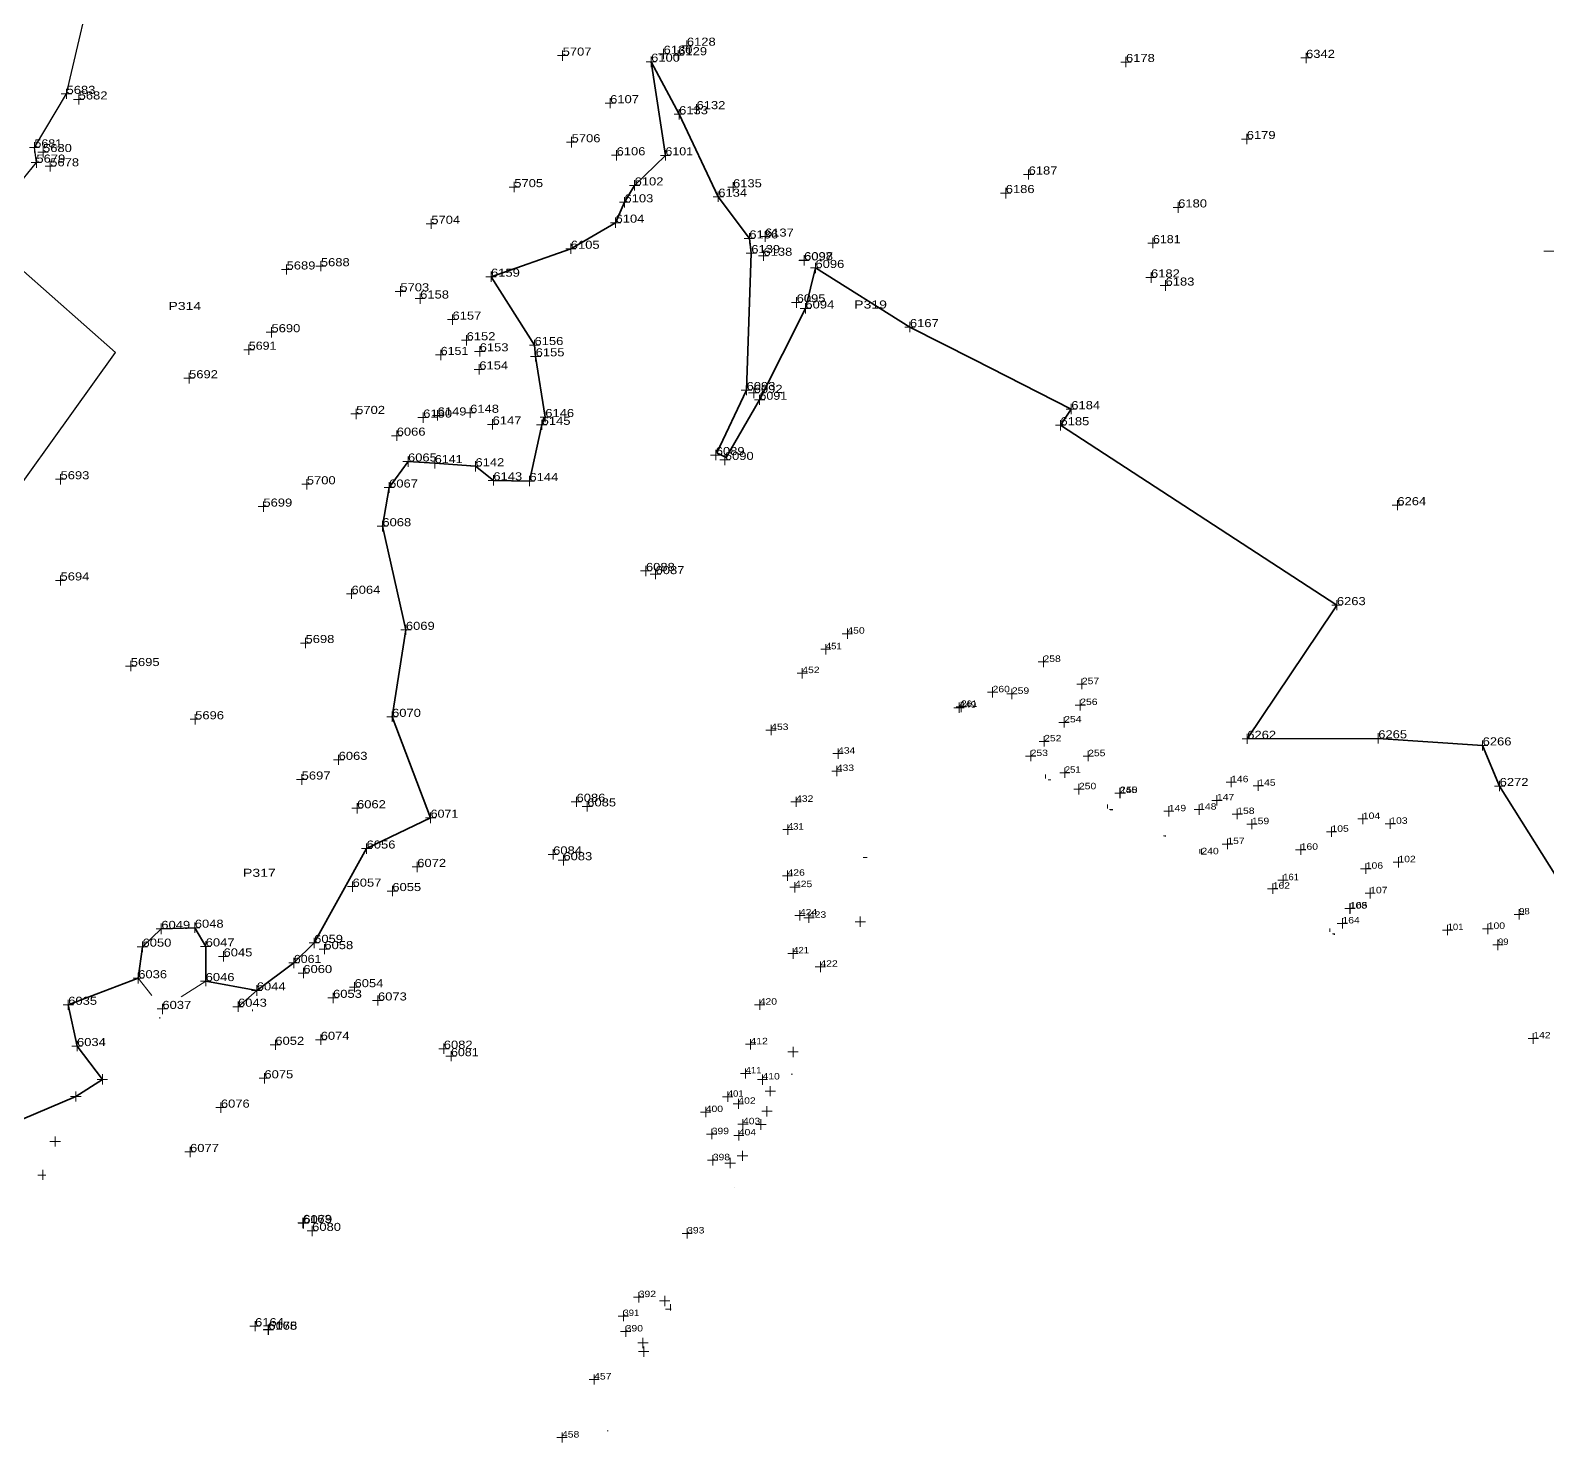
# Model space of a CAD drawing. Header units: metres. Extents: x 547847 to 551052, y 1837827 to 1840761.
# Drawn here: x 548393.2 to 548675.1, y 1838920.4 to 1839182.9 of the extents above; entities that cross this region are included whole.
import ezdxf

# ---------------------------------------------------------------- set-up
doc = ezdxf.new("R2010")
doc.units = ezdxf.units.M
doc.header["$LTSCALE"] = 0.6
for name, color, linetype, lineweight in [('4', 7, 'Continuous', 13), ('41', 7, 'Continuous', 13), ('52', 7, 'Continuous', 35)]:
    doc.layers.add(name, color=color, linetype=linetype, lineweight=lineweight)
doc.layers.add('5', color=7, linetype='Continuous')

msp = doc.modelspace()

# ---------------------------------------------------------------- linework, layer by layer
at = {"layer": '4'}
for p, q in [((548510.86, 1839177.54), (548510.86, 1839179.47)), ((548510.86, 1839177.54), (548510.86, 1839179.47)), ((548510.86, 1839177.54), (548510.86, 1839179.47)), ((548516.18, 1839180.02), (548514.24, 1839180.02)), ((548516.18, 1839180.02), (548514.24, 1839180.02)), ((548515.19, 1839179.07), (548515.19, 1839180.97)), ((548515.19, 1839179.07), (548515.19, 1839180.97)), ((548493.06, 1839178.18), (548491.16, 1839178.18)), ((548492.11, 1839177.23), (548492.11, 1839179.13)), ((548509.5, 1839177.05), (548507.6, 1839177.05)), ((548509.5, 1839177.05), (548507.6, 1839177.05)), ((548508.55, 1839176.06), (548508.55, 1839178)), ((548508.55, 1839176.06), (548508.55, 1839178)), ((548511.81, 1839178.52), (548509.91, 1839178.52)), ((548511.81, 1839178.52), (548509.91, 1839178.52)), ((548511.81, 1839178.52), (548510.01, 1839178.52)), ((548514.54, 1839178.25), (548512.64, 1839178.25)), ((548514.54, 1839178.25), (548512.64, 1839178.25)), ((548514.54, 1839178.25), (548512.64, 1839178.25)), ((548513.59, 1839177.3), (548513.59, 1839179.2)), ((548513.59, 1839177.3), (548513.59, 1839179.2)), ((548513.59, 1839177.3), (548513.59, 1839179.2)), ((548597.74, 1839176.99), (548595.84, 1839176.99)), ((548596.79, 1839176.04), (548596.79, 1839177.94)), ((548631.21, 1839177.76), (548629.31, 1839177.76)), ((548630.26, 1839176.78), (548630.26, 1839178.71)), ((548400.87, 1839171.07), (548398.94, 1839171.07)), ((548399.92, 1839170.12), (548399.92, 1839172.02)), ((548402.17, 1839169.08), (548402.17, 1839170.98)), ((548403.12, 1839170.03), (548401.18, 1839170.03)), ((548501.92, 1839169.34), (548499.98, 1839169.34)), ((548501.92, 1839169.34), (548499.98, 1839169.34)), ((548500.93, 1839168.39), (548500.93, 1839170.29)), ((548500.93, 1839168.39), (548500.93, 1839170.29)), ((548513.75, 1839166.33), (548513.75, 1839168.23)), ((548513.75, 1839166.33), (548513.75, 1839168.23)), ((548517.95, 1839168.23), (548516.04, 1839168.23)), ((548517.95, 1839168.23), (548516.04, 1839168.23)), ((548516.99, 1839167.28), (548516.99, 1839169.18)), ((548516.99, 1839167.28), (548516.99, 1839169.18)), ((548514.7, 1839167.28), (548512.8, 1839167.28)), ((548514.29, 1839167.28), (548512.8, 1839167.28)), ((548493.78, 1839161.13), (548493.78, 1839163.06)), ((548493.78, 1839161.13), (548493.78, 1839163.06)), ((548620.18, 1839162.68), (548618.24, 1839162.68)), ((548619.23, 1839161.73), (548619.23, 1839163.66)), ((548394.91, 1839161.13), (548393.01, 1839161.13)), ((548393.96, 1839160.18), (548393.96, 1839162.08)), ((548396.5, 1839160.26), (548394.6, 1839160.26)), ((548395.55, 1839159.28), (548395.55, 1839161.21)), ((548494.73, 1839162.08), (548492.83, 1839162.08)), ((548494.73, 1839162.08), (548492.83, 1839162.08)), ((548503.08, 1839159.66), (548501.18, 1839159.66)), ((548503.08, 1839159.66), (548501.18, 1839159.66)), ((548502.13, 1839158.71), (548502.13, 1839160.61)), ((548502.13, 1839158.71), (548502.13, 1839160.61)), ((548512.16, 1839159.65), (548510.26, 1839159.65)), ((548512.16, 1839159.65), (548510.26, 1839159.65)), ((548511.21, 1839158.7), (548511.21, 1839160.64)), ((548511.21, 1839158.7), (548511.21, 1839160.64)), ((548395.27, 1839158.3), (548393.37, 1839158.3)), ((548394.32, 1839157.35), (548394.32, 1839159.25)), ((548397.84, 1839157.61), (548395.94, 1839157.61)), ((548396.89, 1839156.62), (548396.89, 1839158.56)), ((548578.7, 1839155.14), (548578.7, 1839157.04)), ((548483.12, 1839152.79), (548483.12, 1839154.72)), ((548506.43, 1839154.06), (548504.53, 1839154.06)), ((548506.43, 1839154.06), (548504.53, 1839154.06)), ((548505.48, 1839153.11), (548505.48, 1839155.04)), ((548505.48, 1839153.11), (548505.48, 1839155.04)), ((548523.77, 1839152.9), (548523.77, 1839154.67)), ((548523.77, 1839152.76), (548523.77, 1839154.67)), ((548579.65, 1839156.09), (548577.75, 1839156.09)), ((548484.07, 1839153.74), (548482.17, 1839153.74)), ((548503.6, 1839149.97), (548503.6, 1839151.87)), ((548503.6, 1839149.97), (548503.6, 1839151.87)), ((548521.99, 1839151.96), (548520.08, 1839151.96)), ((548521.03, 1839151.01), (548521.03, 1839152.91)), ((548524.72, 1839153.71), (548522.82, 1839153.71)), ((548524.72, 1839153.71), (548523.34, 1839153.71)), ((548575.4, 1839152.64), (548573.5, 1839152.64)), ((548574.45, 1839151.66), (548574.45, 1839153.59)), ((548504.58, 1839150.92), (548502.65, 1839150.92)), ((548504.58, 1839150.92), (548502.65, 1839150.92)), ((548607.44, 1839149.97), (548605.54, 1839149.97)), ((548606.49, 1839148.98), (548606.49, 1839150.92)), ((548468.68, 1839146.93), (548466.75, 1839146.93)), ((548467.7, 1839145.98), (548467.7, 1839147.88)), ((548502.89, 1839147.14), (548500.99, 1839147.14)), ((548502.89, 1839147.14), (548500.99, 1839147.14)), ((548501.94, 1839146.19), (548501.94, 1839148.09)), ((548501.94, 1839146.19), (548501.94, 1839148.09)), ((548529.71, 1839143.69), (548529.71, 1839145.5)), ((548529.71, 1839143.56), (548529.71, 1839145.5)), ((548493.62, 1839141.34), (548493.62, 1839143.24)), ((548493.62, 1839141.34), (548493.62, 1839143.24)), ((548527.75, 1839144.21), (548525.85, 1839144.21)), ((548526.8, 1839143.26), (548526.8, 1839145.16)), ((548530.66, 1839144.55), (548528.72, 1839144.55)), ((548530.66, 1839144.55), (548528.72, 1839144.55)), ((548602.76, 1839143.33), (548600.86, 1839143.33)), ((548601.81, 1839142.38), (548601.81, 1839144.32)), ((548447.18, 1839138.1), (548447.18, 1839140)), ((548494.57, 1839142.29), (548492.67, 1839142.29)), ((548494.57, 1839142.29), (548492.67, 1839142.29)), ((548528.11, 1839141.48), (548526.18, 1839141.48)), ((548527.16, 1839140.53), (548527.16, 1839142.43)), ((548530.38, 1839140.99), (548528.48, 1839140.99)), ((548529.43, 1839140.04), (548529.43, 1839141.94)), ((548537.92, 1839140.13), (548536.02, 1839140.13)), ((548537.92, 1839140.13), (548536.02, 1839140.13)), ((548537.94, 1839140.17), (548536.04, 1839140.17)), ((548537.94, 1839140.17), (548536.04, 1839140.17)), ((548536.97, 1839139.43), (548536.97, 1839141.08)), ((548536.97, 1839139.18), (548536.97, 1839141.08)), ((548536.99, 1839139.41), (548536.99, 1839141.12)), ((548536.99, 1839139.22), (548536.99, 1839141.12)), ((548676.32, 1839141.83), (548674.42, 1839141.83)), ((548441.76, 1839138.44), (548439.86, 1839138.44)), ((548440.81, 1839137.49), (548440.81, 1839139.39)), ((548448.13, 1839139.05), (548446.23, 1839139.05)), ((548479.75, 1839137.1), (548477.85, 1839137.1)), ((548479.75, 1839137.1), (548477.85, 1839137.1)), ((548478.8, 1839136.15), (548478.8, 1839138.05)), ((548478.8, 1839136.15), (548478.8, 1839138.05)), ((548540.04, 1839138.72), (548538.14, 1839138.72)), ((548540.04, 1839138.72), (548538.15, 1839138.72)), ((548539.09, 1839138.11), (548539.09, 1839139.67)), ((548539.09, 1839137.77), (548539.09, 1839139.67)), ((548601.44, 1839135.97), (548601.44, 1839137.91)), ((548462.94, 1839134.38), (548461, 1839134.38)), ((548461.95, 1839133.43), (548461.95, 1839135.36)), ((548602.39, 1839136.96), (548600.49, 1839136.96)), ((548605.1, 1839135.45), (548603.16, 1839135.45)), ((548604.15, 1839134.5), (548604.15, 1839136.44)), ((548466.58, 1839133.04), (548464.68, 1839133.04)), ((548465.63, 1839132.08), (548465.63, 1839133.99)), ((548536.58, 1839132.33), (548534.64, 1839132.33)), ((548535.59, 1839131.34), (548535.59, 1839133.28)), ((548537.22, 1839130.24), (548537.22, 1839132.18)), ((548472.59, 1839129.12), (548470.69, 1839129.12)), ((548472.59, 1839129.12), (548470.69, 1839129.12)), ((548471.64, 1839128.17), (548471.64, 1839130.08)), ((548471.64, 1839128.17), (548471.64, 1839130.08)), ((548538.21, 1839131.19), (548536.27, 1839131.19)), ((548556.64, 1839126.78), (548556.64, 1839128.72)), ((548556.64, 1839126.78), (548556.64, 1839128.72)), ((548438.95, 1839126.78), (548437.02, 1839126.78)), ((548438, 1839125.83), (548438, 1839127.73)), ((548474.26, 1839124.34), (548474.26, 1839126.24)), ((548474.26, 1839124.34), (548474.26, 1839126.24)), ((548557.59, 1839127.73), (548555.69, 1839127.73)), ((548557.59, 1839127.73), (548555.69, 1839127.73)), ((548434.78, 1839123.53), (548432.84, 1839123.53)), ((548433.79, 1839122.58), (548433.79, 1839124.48)), ((548469.45, 1839121.61), (548469.45, 1839123.51)), ((548469.45, 1839121.61), (548469.45, 1839123.51)), ((548475.21, 1839125.29), (548473.31, 1839125.29)), ((548475.21, 1839125.29), (548473.31, 1839125.29)), ((548477.68, 1839123.23), (548475.74, 1839123.23)), ((548477.68, 1839123.23), (548475.74, 1839123.23)), ((548476.69, 1839122.28), (548476.69, 1839124.18)), ((548476.69, 1839122.28), (548476.69, 1839124.18)), ((548487.83, 1839124.4), (548485.93, 1839124.4)), ((548486.88, 1839123.45), (548486.88, 1839125.38)), ((548487.09, 1839121.35), (548487.09, 1839123.25)), ((548470.4, 1839122.56), (548468.5, 1839122.56)), ((548470.4, 1839122.56), (548468.5, 1839122.56)), ((548476.62, 1839118.92), (548476.62, 1839120.82)), ((548476.62, 1839118.92), (548476.62, 1839120.82)), ((548488.04, 1839122.3), (548486.14, 1839122.3)), ((548423.64, 1839118.23), (548421.7, 1839118.23)), ((548422.69, 1839117.28), (548422.69, 1839119.22)), ((548477.57, 1839119.87), (548475.67, 1839119.87)), ((548477.57, 1839119.87), (548475.67, 1839119.87)), ((548527.24, 1839116.03), (548525.3, 1839116.03)), ((548526.29, 1839115.08), (548526.29, 1839116.98)), ((548528.57, 1839115.51), (548526.64, 1839115.51)), ((548527.62, 1839114.56), (548527.62, 1839116.46)), ((548528.69, 1839113.28), (548528.69, 1839115.18)), ((548453.74, 1839110.65), (548453.74, 1839112.55)), ((548453.74, 1839110.65), (548453.74, 1839112.55)), ((548466.2, 1839109.94), (548466.2, 1839111.87)), ((548466.2, 1839109.94), (548466.2, 1839111.87)), ((548468.87, 1839110.37), (548468.87, 1839112.27)), ((548468.87, 1839110.37), (548468.87, 1839112.27)), ((548475.87, 1839111.81), (548473.97, 1839111.81)), ((548475.51, 1839111.81), (548473.97, 1839111.81)), ((548474.92, 1839110.86), (548474.92, 1839112.76)), ((548474.92, 1839110.91), (548474.92, 1839112.76)), ((548488.88, 1839110.07), (548488.88, 1839111.97)), ((548529.68, 1839114.23), (548527.74, 1839114.23)), ((548587.58, 1839112.48), (548585.68, 1839112.48)), ((548587.58, 1839112.48), (548585.68, 1839112.48)), ((548586.63, 1839111.53), (548586.63, 1839113.46)), ((548586.63, 1839111.53), (548586.63, 1839113.46)), ((548454.69, 1839111.6), (548452.75, 1839111.6)), ((548454.69, 1839111.6), (548452.75, 1839111.6)), ((548467.15, 1839110.92), (548465.22, 1839110.92)), ((548467.15, 1839110.92), (548465.22, 1839110.92)), ((548469.82, 1839111.32), (548467.92, 1839111.32)), ((548469.82, 1839111.32), (548467.92, 1839111.32)), ((548480.04, 1839109.64), (548478.14, 1839109.64)), ((548479.09, 1839108.69), (548479.09, 1839110.62)), ((548489.16, 1839109.57), (548487.26, 1839109.57)), ((548489.83, 1839111.02), (548487.9, 1839111.02)), ((548488.21, 1839108.62), (548488.21, 1839110.52)), ((548585.57, 1839109.5), (548583.67, 1839109.5)), ((548585.57, 1839109.5), (548583.67, 1839109.5)), ((548584.62, 1839108.55), (548584.62, 1839110.45)), ((548584.62, 1839108.55), (548584.62, 1839110.45)), ((548462.22, 1839107.56), (548460.28, 1839107.56)), ((548462.22, 1839107.56), (548460.28, 1839107.56)), ((548461.27, 1839106.61), (548461.27, 1839108.51)), ((548461.27, 1839106.61), (548461.27, 1839108.51)), ((548463.37, 1839101.78), (548463.37, 1839103.71)), ((548463.37, 1839101.78), (548463.37, 1839103.71)), ((548468.37, 1839101.47), (548468.37, 1839103.41)), ((548468.37, 1839101.47), (548468.37, 1839103.41)), ((548521.54, 1839103.95), (548519.61, 1839103.95)), ((548520.56, 1839103), (548520.56, 1839104.9)), ((548522.25, 1839102.1), (548522.25, 1839104.04)), ((548398.8, 1839098.51), (548398.8, 1839100.41)), ((548464.36, 1839102.76), (548462.42, 1839102.76)), ((548464.36, 1839102.76), (548462.42, 1839102.76)), ((548469.32, 1839102.46), (548467.42, 1839102.46)), ((548469.32, 1839102.46), (548467.42, 1839102.46)), ((548476.86, 1839101.87), (548474.96, 1839101.87)), ((548475.91, 1839100.92), (548475.91, 1839102.83)), ((548523.24, 1839103.05), (548521.3, 1839103.05)), ((548399.75, 1839099.46), (548397.85, 1839099.46)), ((548445.52, 1839098.53), (548443.62, 1839098.53)), ((548444.57, 1839097.58), (548444.57, 1839099.48)), ((548460.81, 1839097.92), (548458.91, 1839097.92)), ((548460.81, 1839097.92), (548458.91, 1839097.92)), ((548459.86, 1839096.97), (548459.86, 1839098.9)), ((548459.86, 1839096.97), (548459.86, 1839098.9)), ((548480.18, 1839099.26), (548478.28, 1839099.26)), ((548479.23, 1839098.31), (548479.23, 1839100.21)), ((548486.89, 1839099.13), (548484.99, 1839099.13)), ((548485.94, 1839098.18), (548485.94, 1839100.08)), ((548436.5, 1839093.43), (548436.5, 1839095.33)), ((548647.22, 1839093.69), (548647.22, 1839095.59)), ((548437.45, 1839094.38), (548435.55, 1839094.38)), ((548648.17, 1839094.64), (548646.27, 1839094.64)), ((548459.56, 1839090.73), (548457.66, 1839090.73)), ((548459.56, 1839090.73), (548457.66, 1839090.73)), ((548458.61, 1839089.78), (548458.61, 1839091.72)), ((548458.61, 1839089.78), (548458.61, 1839091.72)), ((548399.75, 1839080.66), (548397.85, 1839080.66)), ((548398.8, 1839079.71), (548398.8, 1839081.61)), ((548508.54, 1839082.42), (548506.6, 1839082.42)), ((548507.59, 1839081.44), (548507.59, 1839083.37)), ((548510.33, 1839081.83), (548508.4, 1839081.83)), ((548509.38, 1839080.88), (548509.38, 1839082.82)), ((548453.82, 1839078.18), (548451.92, 1839078.18)), ((548453.82, 1839078.18), (548451.92, 1839078.18)), ((548452.87, 1839077.23), (548452.87, 1839079.13)), ((548452.87, 1839077.23), (548452.87, 1839079.13)), ((548636.93, 1839076.07), (548635.03, 1839076.07)), ((548636.93, 1839076.07), (548635.03, 1839076.07)), ((548635.98, 1839075.12), (548635.98, 1839077.02)), ((548635.98, 1839075.12), (548635.98, 1839077.02)), ((548462.98, 1839070.53), (548462.98, 1839072.43)), ((548462.98, 1839070.53), (548462.98, 1839072.43)), ((548444.33, 1839068.08), (548444.33, 1839069.98)), ((548463.96, 1839071.48), (548462.03, 1839071.48)), ((548463.96, 1839071.48), (548462.03, 1839071.48)), ((548546, 1839070.77), (548544.07, 1839070.77)), ((548545.02, 1839069.82), (548545.02, 1839071.72)), ((548445.28, 1839069.03), (548443.38, 1839069.03)), ((548541.97, 1839067.87), (548540.07, 1839067.87)), ((548541.02, 1839066.92), (548541.02, 1839068.82)), ((548412.84, 1839064.75), (548410.9, 1839064.75)), ((548411.85, 1839063.8), (548411.85, 1839065.74)), ((548536.64, 1839062.46), (548536.64, 1839064.39)), ((548582.41, 1839065.52), (548580.48, 1839065.52)), ((548581.46, 1839064.57), (548581.46, 1839066.47)), ((548537.59, 1839063.44), (548535.69, 1839063.44)), ((548589.54, 1839061.38), (548587.64, 1839061.38)), ((548588.59, 1839060.43), (548588.59, 1839062.36)), ((548566.19, 1839056.18), (548566.19, 1839058.12)), ((548572.98, 1839059.88), (548571.05, 1839059.88)), ((548572, 1839058.9), (548572, 1839060.83)), ((548576.54, 1839059.58), (548574.64, 1839059.58)), ((548575.59, 1839058.63), (548575.59, 1839060.53)), ((548588.29, 1839056.52), (548588.29, 1839058.46)), ((548423.82, 1839053.91), (548423.82, 1839055.81)), ((548461.36, 1839055.31), (548459.46, 1839055.31)), ((548461.36, 1839055.31), (548459.46, 1839055.31)), ((548460.41, 1839054.36), (548460.41, 1839056.3)), ((548460.41, 1839054.36), (548460.41, 1839056.3)), ((548566.72, 1839057), (548564.82, 1839057)), ((548567.14, 1839057.17), (548565.24, 1839057.17)), ((548565.77, 1839056.05), (548565.77, 1839057.95)), ((548589.28, 1839057.51), (548587.34, 1839057.51)), ((548424.77, 1839054.86), (548422.87, 1839054.86)), ((548531.81, 1839052.87), (548529.88, 1839052.87)), ((548530.86, 1839051.92), (548530.86, 1839053.82)), ((548586.26, 1839054.28), (548584.32, 1839054.28)), ((548585.31, 1839053.33), (548585.31, 1839055.23)), ((548582.53, 1839050.76), (548580.63, 1839050.76)), ((548581.58, 1839049.81), (548581.58, 1839051.71)), ((548620.28, 1839051.23), (548618.38, 1839051.23)), ((548620.28, 1839051.23), (548618.38, 1839051.23)), ((548619.33, 1839050.28), (548619.33, 1839052.18)), ((548619.33, 1839050.28), (548619.33, 1839052.18)), ((548644.62, 1839051.32), (548642.72, 1839051.32)), ((548644.62, 1839051.32), (548642.72, 1839051.32)), ((548643.67, 1839050.34), (548643.67, 1839052.27)), ((548643.67, 1839050.34), (548643.67, 1839052.27)), ((548664.02, 1839050), (548662.12, 1839050)), ((548664.02, 1839050), (548662.12, 1839050)), ((548663.07, 1839049.05), (548663.07, 1839050.95)), ((548663.07, 1839049.05), (548663.07, 1839050.95)), ((548451.46, 1839047.32), (548449.53, 1839047.32)), ((548450.48, 1839046.37), (548450.48, 1839048.27)), ((548544.24, 1839048.48), (548542.33, 1839048.48)), ((548543.28, 1839047.53), (548543.28, 1839049.43)), ((548580.03, 1839048.03), (548578.13, 1839048.03)), ((548579.08, 1839047.08), (548579.08, 1839049.02)), ((548590.75, 1839048), (548588.81, 1839048)), ((548589.76, 1839047.05), (548589.76, 1839048.98)), ((548443.61, 1839042.71), (548443.61, 1839044.64)), ((548544, 1839045.25), (548542.1, 1839045.25)), ((548543.05, 1839044.3), (548543.05, 1839046.2)), ((548581.85, 1839043.88), (548581.85, 1839044.62)), ((548586.37, 1839044.92), (548584.47, 1839044.92)), ((548585.42, 1839043.97), (548585.42, 1839045.87)), ((548616.33, 1839042.22), (548616.33, 1839044.12)), ((548444.56, 1839043.66), (548442.62, 1839043.66)), ((548582.8, 1839043.63), (548582.36, 1839043.63)), ((548589, 1839041.86), (548587.1, 1839041.86)), ((548588.05, 1839040.91), (548588.05, 1839042.84)), ((548596.61, 1839041.16), (548594.71, 1839041.16)), ((548596.68, 1839041.16), (548594.78, 1839041.16)), ((548595.66, 1839040.21), (548595.66, 1839042.14)), ((548595.73, 1839040.21), (548595.73, 1839042.14)), ((548617.32, 1839043.17), (548615.38, 1839043.17)), ((548622.33, 1839042.5), (548620.4, 1839042.5)), ((548621.38, 1839041.55), (548621.38, 1839043.48)), ((548667.18, 1839042.46), (548665.28, 1839042.46)), ((548667.18, 1839042.46), (548665.28, 1839042.46)), ((548666.23, 1839041.51), (548666.23, 1839043.41)), ((548666.23, 1839041.51), (548666.23, 1839043.41)), ((548454.85, 1839038.33), (548452.92, 1839038.33)), ((548453.9, 1839037.34), (548453.9, 1839039.28)), ((548495.64, 1839039.53), (548493.7, 1839039.53)), ((548494.69, 1839038.58), (548494.69, 1839040.48)), ((548497.63, 1839038.67), (548495.73, 1839038.67)), ((548496.68, 1839037.72), (548496.68, 1839039.62)), ((548536.46, 1839039.52), (548534.53, 1839039.52)), ((548535.48, 1839038.57), (548535.48, 1839040.47)), ((548593.37, 1839038.26), (548593.37, 1839039.05)), ((548593.37, 1839038.26), (548593.37, 1839038.97)), ((548604.75, 1839036.81), (548604.75, 1839038.74)), ((548610.39, 1839037.12), (548610.39, 1839039.02)), ((548614.65, 1839039.8), (548612.75, 1839039.8)), ((548613.7, 1839038.85), (548613.7, 1839040.78)), ((548468.53, 1839036.57), (548466.63, 1839036.57)), ((548468.53, 1839036.57), (548466.63, 1839036.57)), ((548467.58, 1839035.58), (548467.58, 1839037.52)), ((548467.58, 1839035.58), (548467.58, 1839037.52)), ((548594.32, 1839038.1), (548593.7, 1839038.1)), ((548594.32, 1839038.02), (548593.86, 1839038.02)), ((548605.7, 1839037.76), (548603.8, 1839037.76)), ((548611.34, 1839038.07), (548609.44, 1839038.07)), ((548618.42, 1839037.26), (548616.52, 1839037.26)), ((548617.47, 1839036.31), (548617.47, 1839038.21)), ((548620.19, 1839034.42), (548620.19, 1839036.32)), ((548641.76, 1839036.34), (548639.86, 1839036.34)), ((548640.81, 1839035.35), (548640.81, 1839037.29)), ((548645.91, 1839034.49), (548645.91, 1839036.39)), ((548534.94, 1839034.36), (548533.01, 1839034.36)), ((548533.96, 1839033.41), (548533.96, 1839035.31)), ((548603.85, 1839033.15), (548603.85, 1839033.25)), ((548604.1, 1839033.03), (548604.1, 1839033.3)), ((548621.14, 1839035.37), (548619.24, 1839035.37)), ((548635.93, 1839033.95), (548634.03, 1839033.95)), ((548634.98, 1839033), (548634.98, 1839034.9)), ((548646.86, 1839035.44), (548644.96, 1839035.44)), ((548456.63, 1839030.84), (548454.73, 1839030.84)), ((548455.68, 1839029.89), (548455.68, 1839031.79)), ((548490.34, 1839028.8), (548490.34, 1839030.7)), ((548610.52, 1839029.9), (548610.52, 1839030.74)), ((548610.81, 1839029.76), (548610.81, 1839030.76)), ((548616.62, 1839031.68), (548614.68, 1839031.68)), ((548615.63, 1839030.7), (548615.63, 1839032.63)), ((548630.21, 1839030.61), (548628.31, 1839030.61)), ((548629.26, 1839029.66), (548629.26, 1839031.6)), ((548466.08, 1839027.42), (548464.14, 1839027.42)), ((548466.08, 1839027.42), (548464.14, 1839027.42)), ((548465.09, 1839026.47), (548465.09, 1839028.4)), ((548465.09, 1839026.47), (548465.09, 1839028.4)), ((548491.29, 1839029.75), (548489.39, 1839029.75)), ((548493.2, 1839028.67), (548491.3, 1839028.67)), ((548492.25, 1839027.68), (548492.25, 1839029.62)), ((548548.7, 1839029.16), (548547.94, 1839029.16)), ((548611.47, 1839029.79), (548610.74, 1839029.79)), ((548611.76, 1839029.78), (548610.76, 1839029.78)), ((548642.34, 1839027.09), (548640.4, 1839027.09)), ((548641.35, 1839026.14), (548641.35, 1839028.05)), ((548648.37, 1839028.3), (548646.44, 1839028.3)), ((548647.42, 1839027.35), (548647.42, 1839029.25)), ((548453.07, 1839022.81), (548453.07, 1839024.74)), ((548534.85, 1839025.8), (548532.95, 1839025.8)), ((548533.9, 1839024.85), (548533.9, 1839026.78)), ((548535.28, 1839022.68), (548535.28, 1839024.62)), ((548624.06, 1839022.42), (548624.06, 1839024.32)), ((548626.94, 1839024.96), (548625.04, 1839024.96)), ((548625.99, 1839024.01), (548625.99, 1839025.92)), ((548454.02, 1839023.76), (548452.12, 1839023.76)), ((548461.41, 1839022.94), (548459.51, 1839022.94)), ((548461.41, 1839022.94), (548459.51, 1839022.94)), ((548460.46, 1839021.99), (548460.46, 1839023.89)), ((548460.46, 1839021.99), (548460.46, 1839023.89)), ((548536.23, 1839023.67), (548534.33, 1839023.67)), ((548625.01, 1839023.37), (548623.11, 1839023.37)), ((548643.12, 1839022.53), (548641.22, 1839022.53)), ((548642.17, 1839021.58), (548642.17, 1839023.52)), ((548536.2, 1839017.47), (548536.2, 1839019.37)), ((548537.87, 1839017.03), (548537.87, 1839018.93)), ((548639.34, 1839019.68), (548637.44, 1839019.68)), ((548639.41, 1839019.71), (548637.51, 1839019.71)), ((548638.39, 1839018.73), (548638.39, 1839020.63)), ((548638.46, 1839018.76), (548638.46, 1839020.67)), ((548670.8, 1839018.61), (548668.9, 1839018.61)), ((548669.85, 1839017.66), (548669.85, 1839019.6)), ((548418.48, 1839015.91), (548416.58, 1839015.91)), ((548417.53, 1839014.96), (548417.53, 1839016.9)), ((548424.7, 1839016.13), (548422.8, 1839016.13)), ((548423.75, 1839015.18), (548423.75, 1839017.08)), ((548537.15, 1839018.42), (548535.25, 1839018.42)), ((548538.82, 1839017.98), (548536.92, 1839017.98)), ((548548.36, 1839017.25), (548546.46, 1839017.25)), ((548547.41, 1839016.3), (548547.41, 1839018.2)), ((548634.65, 1839015.35), (548634.65, 1839015.8)), ((548634.67, 1839015.34), (548634.67, 1839015.97)), ((548637.97, 1839016.93), (548636.04, 1839016.93)), ((548637.02, 1839015.98), (548637.02, 1839017.88)), ((548656.56, 1839014.74), (548656.56, 1839016.64)), ((548665, 1839015.91), (548663.07, 1839015.91)), ((548664.02, 1839014.92), (548664.02, 1839016.86)), ((548414.04, 1839011.66), (548414.04, 1839013.56)), ((548425.78, 1839011.71), (548425.78, 1839013.61)), ((548446.88, 1839013.31), (548444.98, 1839013.31)), ((548445.93, 1839012.36), (548445.93, 1839014.26)), ((548447.83, 1839011.2), (548447.83, 1839013.1)), ((548635.62, 1839015.02), (548635.16, 1839015.02)), ((548635.6, 1839014.85), (548635.42, 1839014.85)), ((548657.51, 1839015.69), (548655.61, 1839015.69)), ((548665.92, 1839011.98), (548665.92, 1839013.92)), ((548414.99, 1839012.61), (548413.06, 1839012.61)), ((548426.74, 1839012.66), (548424.83, 1839012.66)), ((548430.04, 1839010.8), (548428.14, 1839010.8)), ((548429.09, 1839009.85), (548429.09, 1839011.78)), ((548442.15, 1839008.63), (548442.15, 1839010.53)), ((548448.78, 1839012.15), (548446.88, 1839012.15)), ((548535.9, 1839011.37), (548533.96, 1839011.37)), ((548534.95, 1839010.38), (548534.95, 1839012.32)), ((548666.87, 1839012.93), (548664.97, 1839012.93)), ((548413.24, 1839005.79), (548413.24, 1839007.72)), ((548443.14, 1839009.58), (548441.2, 1839009.58)), ((548444.87, 1839007.7), (548442.97, 1839007.7)), ((548443.92, 1839006.75), (548443.92, 1839008.68)), ((548540.96, 1839008.88), (548539.06, 1839008.88)), ((548540.01, 1839007.9), (548540.01, 1839009.83)), ((548414.19, 1839006.74), (548412.29, 1839006.74)), ((548426.72, 1839006.21), (548424.82, 1839006.21)), ((548425.77, 1839005.26), (548425.77, 1839007.16)), ((548436.22, 1839004.49), (548434.28, 1839004.49)), ((548435.27, 1839003.5), (548435.27, 1839005.44)), ((548454.39, 1839005.08), (548452.49, 1839005.08)), ((548454.39, 1839005.08), (548452.49, 1839005.08)), ((548453.44, 1839004.13), (548453.44, 1839006.03)), ((548453.44, 1839004.13), (548453.44, 1839006.03)), ((548401.22, 1839001.81), (548399.28, 1839001.81)), ((548400.23, 1839000.86), (548400.23, 1839002.76)), ((548417.73, 1839000.09), (548417.73, 1839001.99)), ((548431.78, 1839000.5), (548431.78, 1839002.4)), ((548450.42, 1839003.1), (548448.49, 1839003.1)), ((548450.42, 1839003.1), (548448.49, 1839003.1)), ((548449.44, 1839002.12), (548449.44, 1839004.05)), ((548449.44, 1839002.12), (548449.44, 1839004.05)), ((548458.74, 1839002.61), (548456.8, 1839002.61)), ((548458.74, 1839002.61), (548456.8, 1839002.61)), ((548457.79, 1839001.66), (548457.79, 1839003.56)), ((548457.79, 1839001.66), (548457.79, 1839003.56)), ((548529.68, 1839001.83), (548527.78, 1839001.83)), ((548528.73, 1839000.88), (548528.73, 1839002.82)), ((548418.68, 1839001.04), (548416.78, 1839001.04)), ((548417.25, 1838999.26), (548417.25, 1838999.5)), ((548432.73, 1839001.45), (548430.83, 1839001.45)), ((548434.49, 1839000.6), (548434.49, 1839000.96)), ((548447.15, 1838994.35), (548447.15, 1838996.28)), ((548447.15, 1838994.35), (548447.15, 1838996.28)), ((548672.48, 1838994.58), (548672.48, 1838996.52)), ((548402.84, 1838994.14), (548400.91, 1838994.14)), ((548401.86, 1838993.19), (548401.86, 1838995.09)), ((548439.67, 1838994.37), (548437.77, 1838994.37)), ((548439.67, 1838994.37), (548437.77, 1838994.37)), ((548438.72, 1838993.42), (548438.72, 1838995.33)), ((548438.72, 1838993.42), (548438.72, 1838995.33)), ((548448.14, 1838995.3), (548446.2, 1838995.3)), ((548448.14, 1838995.3), (548446.2, 1838995.3)), ((548471, 1838993.65), (548469.07, 1838993.65)), ((548470.02, 1838992.7), (548470.02, 1838994.6)), ((548471.36, 1838991.31), (548471.36, 1838993.21)), ((548528, 1838994.47), (548526.07, 1838994.47)), ((548527.02, 1838993.52), (548527.02, 1838995.42)), ((548534.93, 1838992.09), (548534.93, 1838993.99)), ((548673.43, 1838995.57), (548671.53, 1838995.57)), ((548472.34, 1838992.26), (548470.41, 1838992.26)), ((548535.88, 1838993.04), (548533.98, 1838993.04)), ((548407.5, 1838987.94), (548405.62, 1838987.94)), ((548406.57, 1838986.99), (548406.57, 1838988.89)), ((548437.64, 1838988.15), (548435.7, 1838988.15)), ((548437.64, 1838988.15), (548435.7, 1838988.15)), ((548436.69, 1838987.16), (548436.69, 1838989.1)), ((548436.69, 1838987.16), (548436.69, 1838989.1)), ((548527.05, 1838989.05), (548525.15, 1838989.05)), ((548526.1, 1838988.1), (548526.1, 1838990)), ((548530.2, 1838987.93), (548528.3, 1838987.93)), ((548529.25, 1838986.94), (548529.25, 1838988.88)), ((548534.83, 1838988.94), (548534.55, 1838988.94)), ((548402.62, 1838984.76), (548400.68, 1838984.76)), ((548401.63, 1838983.81), (548401.63, 1838985.71)), ((548522.79, 1838983.77), (548522.79, 1838985.67)), ((548531.66, 1838985.76), (548529.72, 1838985.76)), ((548530.67, 1838984.81), (548530.67, 1838986.71)), ((548429.55, 1838982.7), (548427.65, 1838982.7)), ((548429.55, 1838982.7), (548427.65, 1838982.7)), ((548428.6, 1838981.75), (548428.6, 1838983.65)), ((548428.6, 1838981.75), (548428.6, 1838983.65)), ((548518.7, 1838980.93), (548518.7, 1838982.86)), ((548523.74, 1838984.72), (548521.84, 1838984.72)), ((548525.71, 1838983.41), (548523.8, 1838983.41)), ((548524.76, 1838982.46), (548524.76, 1838984.36)), ((548531.02, 1838982.02), (548529.12, 1838982.02)), ((548530.07, 1838981.07), (548530.07, 1838982.97)), ((548519.65, 1838981.88), (548517.75, 1838981.88)), ((548526.57, 1838979.61), (548524.67, 1838979.61)), ((548525.62, 1838978.66), (548525.62, 1838980.56)), ((548529.92, 1838979.58), (548527.99, 1838979.58)), ((548528.94, 1838978.6), (548528.94, 1838980.53)), ((548398.78, 1838976.41), (548396.84, 1838976.41)), ((548397.79, 1838975.46), (548397.79, 1838977.36)), ((548520.76, 1838977.77), (548518.86, 1838977.77)), ((548519.81, 1838976.82), (548519.81, 1838978.76)), ((548525.79, 1838977.54), (548523.89, 1838977.54)), ((548524.84, 1838976.59), (548524.84, 1838978.49)), ((548423.82, 1838974.46), (548421.92, 1838974.46)), ((548423.82, 1838974.46), (548421.92, 1838974.46)), ((548422.87, 1838973.51), (548422.87, 1838975.41)), ((548422.87, 1838973.51), (548422.87, 1838975.41)), ((548520.01, 1838971.94), (548520.01, 1838973.87)), ((548526.49, 1838973.75), (548524.56, 1838973.75)), ((548525.54, 1838972.8), (548525.54, 1838974.7)), ((548395.52, 1838969.28), (548395.52, 1838971.14)), ((548395.52, 1838969.28), (548395.52, 1838971.14)), ((548520.96, 1838972.92), (548519.05, 1838972.92)), ((548524.2, 1838972.4), (548522.26, 1838972.4)), ((548523.25, 1838971.45), (548523.25, 1838973.35)), ((548396.08, 1838970.16), (548394.57, 1838970.16)), ((548396.08, 1838970.16), (548394.57, 1838970.16)), ((548523.96, 1838967.9), (548523.95, 1838967.9)), ((548443.84, 1838960.28), (548443.84, 1838962.22)), ((548444.79, 1838961.27), (548442.89, 1838961.27)), ((548444.87, 1838961.21), (548442.97, 1838961.21)), ((548443.92, 1838960.26), (548443.92, 1838962.16)), ((548446.51, 1838959.79), (548444.61, 1838959.79)), ((548445.56, 1838958.84), (548445.56, 1838960.74)), ((548515.24, 1838958.37), (548515.24, 1838960.27)), ((548516.19, 1838959.32), (548514.29, 1838959.32)), ((548506.25, 1838946.5), (548506.25, 1838948.44)), ((548507.2, 1838947.49), (548505.3, 1838947.49)), ((548512.03, 1838946.78), (548510.13, 1838946.78)), ((548511.08, 1838945.83), (548511.08, 1838947.73)), ((548512.14, 1838945), (548512.14, 1838946.19)), ((548434.95, 1838941.14), (548434.95, 1838943.05)), ((548504.35, 1838943.98), (548502.45, 1838943.98)), ((548503.4, 1838943.03), (548503.4, 1838944.93)), ((548512.26, 1838945.24), (548511.19, 1838945.24)), ((548435.9, 1838942.09), (548434, 1838942.09)), ((548438.35, 1838941.43), (548436.45, 1838941.43)), ((548438.39, 1838941.45), (548436.49, 1838941.45)), ((548437.4, 1838940.48), (548437.4, 1838942.38)), ((548437.44, 1838940.5), (548437.44, 1838942.4)), ((548504.78, 1838941.11), (548502.87, 1838941.11)), ((548503.82, 1838940.12), (548503.82, 1838942.06)), ((548507.03, 1838938.02), (548507.03, 1838939.95)), ((548507.98, 1838939), (548506.08, 1838939)), ((548508.12, 1838937.37), (548506.18, 1838937.37)), ((548507.17, 1838936.42), (548507.17, 1838938.32)), ((548498.91, 1838932.18), (548497.01, 1838932.18)), ((548497.96, 1838931.23), (548497.96, 1838933.13)), ((548492.94, 1838921.4), (548491.04, 1838921.4)), ((548491.99, 1838920.45), (548491.99, 1838922.35)), ((548500.59, 1838922.64), (548500.36, 1838922.64))]:
    msp.add_line(p, q, dxfattribs=at)
at = {"layer": '41'}
for p, q in [((548413.24, 1839006.74), (548415.76, 1839003.54)), ((548425.77, 1839006.21), (548421.22, 1839003.28)), ((548435.27, 1839004.49), (548431.78, 1839001.45))]:
    msp.add_line(p, q, dxfattribs=at)
at = {"layer": '52', "lineweight": 25}
msp.add_lwpolyline([(548356, 1839090), (548363, 1839097), (548381, 1839084), (548409, 1839123), (548385.39, 1839143.81), (548383.78, 1839145.41), (548394.32, 1839158.3), (548393.96, 1839161.13), (548399.92, 1839171.07), (548405.53, 1839195.2), (548408.31, 1839198.41), (548412.82, 1839201.85), (548426.99, 1839246.05), (548385.73, 1839266.27), (548368.55, 1839201.35)], dxfattribs=at)
at = {"layer": '52'}
for points in [[(548508.55, 1839177.05), (548511.21, 1839159.65), (548505.48, 1839154.06), (548503.6, 1839150.92), (548501.94, 1839147.14), (548493.62, 1839142.29), (548478.8, 1839137.1)], [(548520.77, 1839104.39), (548526.29, 1839116.03), (548527.16, 1839141.48), (548526.8, 1839144.21), (548521.03, 1839151.96), (548513.75, 1839167.28), (548508.55, 1839177.05)], [(548478.8, 1839137.1), (548486.88, 1839124.4), (548487.09, 1839122.3), (548488.88, 1839111.02), (548488.21, 1839109.57), (548485.94, 1839099.13), (548479.23, 1839099.26), (548475.91, 1839101.87), (548468.37, 1839102.46), (548463.37, 1839102.76)], [(548539.09, 1839138.72), (548537.22, 1839131.19), (548528.69, 1839114.23), (548522.5, 1839103.48), (548520.77, 1839104.39)], [(548635.98, 1839076.07), (548584.62, 1839109.5), (548586.63, 1839112.48), (548568.52, 1839121.69), (548556.64, 1839127.73), (548539.09, 1839138.72)], [(548463.37, 1839102.76), (548459.86, 1839097.92), (548458.61, 1839090.73), (548462.98, 1839071.48), (548460.41, 1839055.31), (548467.58, 1839036.57), (548455.68, 1839030.84)], [(548663.07, 1839050), (548643.67, 1839051.32), (548619.33, 1839051.23), (548635.42, 1839075.23), (548635.98, 1839076.07)], [(548678.16, 1839023.44), (548666.23, 1839042.46), (548663.07, 1839050)], [(548455.68, 1839030.84), (548445.93, 1839013.31), (548442.15, 1839009.58), (548435.27, 1839004.49)], [(548435.27, 1839004.49), (548425.77, 1839006.21), (548425.78, 1839012.66), (548423.75, 1839016.13), (548417.53, 1839015.91), (548414.04, 1839012.61), (548413.24, 1839006.74), (548400.23, 1839001.81)], [(548400.23, 1839001.81), (548401.86, 1838994.14), (548406.57, 1838987.94), (548401.63, 1838984.76), (548382.2, 1838976.53), (548378.24, 1838970.34), (548382.38, 1838963.34), (548380.71, 1838958.79)]]:
    msp.add_lwpolyline(points, dxfattribs=at)

# ---------------------------------------------------------------- texts
at = {"layer": '5'}
for s, height, width, p in [('5707', 1.5, 1.2, (548492.11, 1839178.18)), ('6130', 1.5, 1.2, (548510.86, 1839178.52)), ('6130', 1.5, 1.2, (548510.86, 1839178.52)), ('6130', 1.5, 1.2, (548510.86, 1839178.52)), ('6129', 1.5, 1.2, (548513.59, 1839178.25)), ('6129', 1.5, 1.2, (548513.59, 1839178.25)), ('6128', 1.5, 1.2, (548515.19, 1839180.02)), ('6128', 1.5, 1.2, (548515.19, 1839180.02)), ('6100', 1.5, 1.2, (548508.55, 1839177.05)), ('6100', 1.5, 1.2, (548508.55, 1839177.05)), ('6100', 1.5, 1.2, (548508.55, 1839177.05)), ('6178', 1.5, 1.2, (548596.79, 1839176.99)), ('6342', 1.5, 1.2, (548630.26, 1839177.76)), ('5683', 1.5, 1.2, (548399.92, 1839171.07)), ('5682', 1.5, 1.2, (548402.17, 1839170.03)), ('6107', 1.5, 1.2, (548500.93, 1839169.34)), ('6107', 1.5, 1.2, (548500.93, 1839169.34)), ('6133', 1.5, 1.2, (548513.75, 1839167.28)), ('6133', 1.5, 1.2, (548513.75, 1839167.28)), ('6133', 1.5, 1.2, (548513.75, 1839167.28)), ('6132', 1.5, 1.2, (548516.99, 1839168.23)), ('6132', 1.5, 1.2, (548516.99, 1839168.23)), ('5681', 1.5, 1.15, (548393.96, 1839161.13)), ('5706', 1.5, 1.2, (548493.78, 1839162.08)), ('5706', 1.5, 1.2, (548493.78, 1839162.08)), ('6179', 1.5, 1.2, (548619.23, 1839162.68)), ('5679', 1.5, 1.2, (548394.32, 1839158.3)), ('5680', 1.5, 1.2, (548395.55, 1839160.26)), ('6106', 1.5, 1.2, (548502.13, 1839159.66)), ('6106', 1.5, 1.2, (548502.13, 1839159.66)), ('6101', 1.5, 1.15, (548511.21, 1839159.65)), ('6101', 1.5, 1.15, (548511.21, 1839159.65)), ('5678', 1.5, 1.2, (548396.89, 1839157.61)), ('6187', 1.5, 1.2, (548578.7, 1839156.09)), ('5705', 1.5, 1.2, (548483.12, 1839153.74)), ('6102', 1.5, 1.2, (548505.48, 1839154.06)), ('6102', 1.5, 1.2, (548505.48, 1839154.06)), ('6135', 1.5, 1.2, (548523.77, 1839153.71)), ('6135', 1.5, 1.2, (548523.77, 1839153.71)), ('6186', 1.5, 1.2, (548574.45, 1839152.64)), ('6103', 1.5, 1.2, (548503.6, 1839150.92)), ('6103', 1.5, 1.2, (548503.6, 1839150.92)), ('6134', 1.5, 1.2, (548521.03, 1839151.96)), ('6134', 1.5, 1.2, (548521.03, 1839151.96)), ('6180', 1.5, 1.2, (548606.49, 1839149.97)), ('5704', 1.5, 1.2, (548467.7, 1839146.93)), ('6104', 1.5, 1.2, (548501.94, 1839147.14)), ('6104', 1.5, 1.2, (548501.94, 1839147.14)), ('6136', 1.5, 1.2, (548526.8, 1839144.21)), ('6136', 1.5, 1.2, (548526.8, 1839144.21)), ('6137', 1.5, 1.2, (548529.71, 1839144.55)), ('6137', 1.5, 1.2, (548529.71, 1839144.55)), ('6105', 1.5, 1.2, (548493.62, 1839142.29)), ('6105', 1.5, 1.2, (548493.62, 1839142.29)), ('6139', 1.5, 1.2, (548527.16, 1839141.48)), ('6139', 1.5, 1.2, (548527.16, 1839141.48)), ('6181', 1.5, 1.15, (548601.81, 1839143.33)), ('5689', 1.5, 1.2, (548440.81, 1839138.44)), ('5688', 1.5, 1.2, (548447.18, 1839139.05)), ('6138', 1.5, 1.2, (548529.43, 1839140.99)), ('6138', 1.5, 1.2, (548529.43, 1839140.99)), ('6097', 1.5, 1.2, (548536.97, 1839140.13)), ('6097', 1.5, 1.2, (548536.97, 1839140.13)), ('6098', 1.5, 1.2, (548536.99, 1839140.17)), ('6098', 1.5, 1.2, (548536.99, 1839140.17)), ('6096', 1.5, 1.2, (548539.09, 1839138.72)), ('6096', 1.5, 1.2, (548539.09, 1839138.72)), ('6159', 1.5, 1.2, (548478.8, 1839137.1)), ('6159', 1.5, 1.2, (548478.8, 1839137.1)), ('6182', 1.5, 1.2, (548601.44, 1839136.96)), ('5703', 1.5, 1.2, (548461.95, 1839134.38)), ('6158', 1.5, 1.2, (548465.63, 1839133.04)), ('6183', 1.5, 1.2, (548604.15, 1839135.45)), ('P314 ', 1.5, 1.3, (548418.85, 1839130.91)), ('6095', 1.5, 1.2, (548535.59, 1839132.33)), ('6094', 1.5, 1.2, (548537.22, 1839131.19)), ('P319 ', 1.5, 1.3, (548546.28, 1839131.19)), ('P319 ', 1.5, 1.3, (548546.28, 1839131.19)), ('6157', 1.5, 1.2, (548471.64, 1839129.12)), ('6157', 1.5, 1.2, (548471.64, 1839129.12)), ('6167', 1.5, 1.2, (548556.64, 1839127.73)), ('6167', 1.5, 1.2, (548556.64, 1839127.73)), ('5690', 1.5, 1.2, (548438, 1839126.78)), ('6152', 1.5, 1.2, (548474.26, 1839125.29)), ('6152', 1.5, 1.2, (548474.26, 1839125.29)), ('6156', 1.5, 1.2, (548486.88, 1839124.4)), ('5691', 1.5, 1.15, (548433.79, 1839123.53)), ('6151', 1.5, 1.15, (548469.45, 1839122.56)), ('6151', 1.5, 1.15, (548469.45, 1839122.56)), ('6153', 1.5, 1.2, (548476.69, 1839123.23)), ('6153', 1.5, 1.2, (548476.69, 1839123.23)), ('6155', 1.5, 1.2, (548487.09, 1839122.3)), ('6154', 1.5, 1.2, (548476.62, 1839119.87)), ('6154', 1.5, 1.2, (548476.62, 1839119.87)), ('5692', 1.5, 1.2, (548422.69, 1839118.23)), ('6093', 1.5, 1.2, (548526.29, 1839116.03)), ('6092', 1.5, 1.2, (548527.62, 1839115.51)), ('6091', 1.5, 1.15, (548528.69, 1839114.23)), ('5702', 1.5, 1.2, (548453.74, 1839111.6)), ('5702', 1.5, 1.2, (548453.74, 1839111.6)), ('6150', 1.5, 1.2, (548466.2, 1839110.92)), ('6150', 1.5, 1.2, (548466.2, 1839110.92)), ('6149', 1.5, 1.2, (548468.87, 1839111.32)), ('6149', 1.5, 1.2, (548468.87, 1839111.32)), ('6148', 1.5, 1.2, (548474.92, 1839111.81)), ('6148', 1.5, 1.2, (548474.92, 1839111.81)), ('6146', 1.5, 1.2, (548488.88, 1839111.02)), ('6184', 1.5, 1.2, (548586.63, 1839112.48)), ('6184', 1.5, 1.2, (548586.63, 1839112.48)), ('6066', 1.5, 1.2, (548461.27, 1839107.56)), ('6066', 1.5, 1.2, (548461.27, 1839107.56)), ('6147', 1.5, 1.2, (548479.09, 1839109.64)), ('6145', 1.5, 1.2, (548488.21, 1839109.57)), ('6185', 1.5, 1.2, (548584.62, 1839109.5)), ('6185', 1.5, 1.2, (548584.62, 1839109.5)), ('6065', 1.5, 1.2, (548463.37, 1839102.76)), ('6065', 1.5, 1.2, (548463.37, 1839102.76)), ('6141', 1.5, 1.15, (548468.37, 1839102.46)), ('6141', 1.5, 1.15, (548468.37, 1839102.46)), ('6142', 1.5, 1.2, (548475.91, 1839101.87)), ('6089', 1.5, 1.2, (548520.56, 1839103.95)), ('6090', 1.5, 1.2, (548522.25, 1839103.05)), ('5693', 1.5, 1.2, (548398.8, 1839099.46)), ('6143', 1.5, 1.2, (548479.23, 1839099.26)), ('6144', 1.5, 1.2, (548485.94, 1839099.13)), ('5700', 1.5, 1.2, (548444.57, 1839098.53)), ('6067', 1.5, 1.2, (548459.86, 1839097.92)), ('6067', 1.5, 1.2, (548459.86, 1839097.92)), ('5699', 1.5, 1.2, (548436.5, 1839094.38)), ('6264', 1.5, 1.2, (548647.22, 1839094.64)), ('6068', 1.5, 1.2, (548458.61, 1839090.73)), ('6068', 1.5, 1.2, (548458.61, 1839090.73)), ('6088', 1.5, 1.2, (548507.59, 1839082.42)), ('5694', 1.5, 1.2, (548398.8, 1839080.66)), ('6087', 1.5, 1.2, (548509.38, 1839081.83)), ('6064', 1.5, 1.2, (548452.87, 1839078.18)), ('6064', 1.5, 1.2, (548452.87, 1839078.18)), ('6263', 1.5, 1.2, (548635.98, 1839076.07)), ('6263', 1.5, 1.2, (548635.98, 1839076.07)), ('6069', 1.5, 1.2, (548462.98, 1839071.48)), ('6069', 1.5, 1.2, (548462.98, 1839071.48)), ('5698', 1.5, 1.2, (548444.33, 1839069.03)), ('450', 1.2, 1.2, (548545.02, 1839070.77)), ('451', 1.2, 1.1, (548541.02, 1839067.87)), ('258', 1.2, 1.2, (548581.46, 1839065.52)), ('5695', 1.5, 1.2, (548411.85, 1839064.75)), ('452', 1.2, 1.2, (548536.64, 1839063.44)), ('260', 1.2, 1.2, (548572, 1839059.88)), ('257', 1.2, 1.2, (548588.59, 1839061.38)), ('449', 1.2, 1.2, (548565.77, 1839057)), ('261', 1.2, 1.1, (548566.19, 1839057.17)), ('259', 1.2, 1.2, (548575.59, 1839059.58)), ('256', 1.2, 1.2, (548588.29, 1839057.51)), ('5696', 1.5, 1.2, (548423.82, 1839054.86)), ('6070', 1.5, 1.2, (548460.41, 1839055.31)), ('6070', 1.5, 1.2, (548460.41, 1839055.31)), ('254', 1.2, 1.2, (548585.31, 1839054.28)), ('453', 1.2, 1.2, (548530.86, 1839052.87)), ('6262', 1.5, 1.2, (548619.33, 1839051.23)), ('6262', 1.5, 1.2, (548619.33, 1839051.23)), ('6265', 1.5, 1.2, (548643.67, 1839051.32)), ('6265', 1.5, 1.2, (548643.67, 1839051.32)), ('434', 1.2, 1.2, (548543.28, 1839048.48)), ('252', 1.2, 1.2, (548581.58, 1839050.76)), ('6266', 1.5, 1.2, (548663.07, 1839050)), ('6266', 1.5, 1.2, (548663.07, 1839050)), ('6063', 1.5, 1.2, (548450.48, 1839047.32)), ('253', 1.2, 1.2, (548579.08, 1839048.03)), ('255', 1.2, 1.2, (548589.76, 1839048)), ('5697', 1.5, 1.2, (548443.61, 1839043.66)), ('433', 1.2, 1.2, (548543.05, 1839045.25)), ('251', 1.2, 1.1, (548585.42, 1839044.92)), ('146', 1.2, 1.2, (548616.33, 1839043.17)), ('6272', 1.5, 1.2, (548666.23, 1839042.46)), ('6272', 1.5, 1.2, (548666.23, 1839042.46)), ('250', 1.2, 1.2, (548588.05, 1839041.86)), ('245', 1.2, 1.2, (548595.66, 1839041.16)), ('150', 1.2, 1.2, (548595.73, 1839041.16)), ('145', 1.2, 1.2, (548621.38, 1839042.5)), ('6062', 1.5, 1.2, (548453.9, 1839038.33)), ('6086', 1.5, 1.2, (548494.69, 1839039.53)), ('6085', 1.5, 1.2, (548496.68, 1839038.67)), ('432', 1.2, 1.2, (548535.48, 1839039.52)), ('149', 1.2, 1.2, (548604.75, 1839037.76)), ('148', 1.2, 1.2, (548610.39, 1839038.07)), ('147', 1.2, 1.2, (548613.7, 1839039.8)), ('158', 1.2, 1.2, (548617.47, 1839037.26)), ('6071', 1.5, 1.15, (548467.58, 1839036.57)), ('6071', 1.5, 1.15, (548467.58, 1839036.57)), ('431', 1.2, 1.1, (548533.96, 1839034.36)), ('159', 1.2, 1.2, (548620.19, 1839035.37)), ('104', 1.2, 1.2, (548640.81, 1839036.34)), ('103', 1.2, 1.2, (548645.91, 1839035.44)), ('157', 1.2, 1.2, (548615.63, 1839031.68)), ('105', 1.2, 1.2, (548634.98, 1839033.95)), ('6056', 1.5, 1.2, (548455.68, 1839030.84)), ('6084', 1.5, 1.2, (548490.34, 1839029.75)), ('6083', 1.5, 1.2, (548492.25, 1839028.67)), ('240', 1.2, 1.2, (548610.81, 1839029.78)), ('160', 1.2, 1.2, (548629.26, 1839030.61)), ('P317 ', 1.5, 1.3, (548432.71, 1839025.59)), ('6072', 1.5, 1.2, (548465.09, 1839027.42)), ('6072', 1.5, 1.2, (548465.09, 1839027.42)), ('106', 1.2, 1.2, (548641.35, 1839027.09)), ('102', 1.2, 1.2, (548647.42, 1839028.3)), ('6057', 1.5, 1.2, (548453.07, 1839023.76)), ('6057', 1.5, 1.2, (548453.07, 1839023.76)), ('6055', 1.5, 1.2, (548460.46, 1839022.94)), ('6055', 1.5, 1.2, (548460.46, 1839022.94)), ('426', 1.2, 1.2, (548533.9, 1839025.8)), ('425', 1.2, 1.2, (548535.28, 1839023.67)), ('162', 1.2, 1.2, (548624.06, 1839023.37)), ('161', 1.2, 1.1, (548625.99, 1839024.96)), ('107', 1.2, 1.2, (548642.17, 1839022.53)), ('424', 1.2, 1.2, (548536.2, 1839018.42)), ('423', 1.2, 1.2, (548537.87, 1839017.98)), ('108', 1.2, 1.2, (548638.39, 1839019.68)), ('165', 1.2, 1.2, (548638.46, 1839019.71)), ('98', 1.2, 1.1, (548669.85, 1839018.61)), ('6049', 1.5, 1.2, (548417.53, 1839015.91)), ('6048', 1.5, 1.2, (548423.75, 1839016.13)), ('164', 1.2, 1.2, (548637.02, 1839016.93)), ('101', 1.2, 1.1, (548656.56, 1839015.69)), ('100', 1.2, 1.2, (548664.02, 1839015.91)), ('6050', 1.5, 1.2, (548414.04, 1839012.61)), ('6047', 1.5, 1.2, (548425.78, 1839012.66)), ('6059', 1.5, 1.2, (548445.93, 1839013.31)), ('6058', 1.5, 1.2, (548447.83, 1839012.15)), ('99', 1.2, 1.1, (548665.92, 1839012.93)), ('6045', 1.5, 1.2, (548429.09, 1839010.8)), ('6061', 1.5, 1.15, (548442.15, 1839009.58)), ('421', 1.2, 1.1, (548534.95, 1839011.37)), ('6036', 1.5, 1.2, (548413.24, 1839006.74)), ('6046', 1.5, 1.2, (548425.77, 1839006.21)), ('6060', 1.5, 1.2, (548443.92, 1839007.7)), ('422', 1.2, 1.2, (548540.01, 1839008.88)), ('6044', 1.5, 1.2, (548435.27, 1839004.49)), ('6053', 1.5, 1.2, (548449.44, 1839003.1)), ('6053', 1.5, 1.2, (548449.44, 1839003.1)), ('6054', 1.5, 1.2, (548453.44, 1839005.08)), ('6054', 1.5, 1.2, (548453.44, 1839005.08)), ('6035', 1.5, 1.2, (548400.23, 1839001.81)), ('6037', 1.5, 1.2, (548417.73, 1839001.04)), ('6043', 1.5, 1.2, (548431.78, 1839001.45)), ('6073', 1.5, 1.2, (548457.79, 1839002.61)), ('6073', 1.5, 1.2, (548457.79, 1839002.61)), ('420', 1.2, 1.2, (548528.73, 1839001.83)), ('6074', 1.5, 1.2, (548447.15, 1838995.3)), ('6074', 1.5, 1.2, (548447.15, 1838995.3)), ('142', 1.2, 1.2, (548672.48, 1838995.57)), ('6034', 1.5, 1.2, (548401.86, 1838994.14)), ('6052', 1.5, 1.2, (548438.72, 1838994.37)), ('6052', 1.5, 1.2, (548438.72, 1838994.37)), ('6082', 1.5, 1.2, (548470.02, 1838993.65)), ('6081', 1.5, 1.15, (548471.36, 1838992.26)), ('412', 1.2, 1.2, (548527.02, 1838994.47)), ('6075', 1.5, 1.2, (548436.69, 1838988.15)), ('6075', 1.5, 1.2, (548436.69, 1838988.15)), ('411', 1.2, 1.1, (548526.1, 1838989.05)), ('410', 1.2, 1.2, (548529.25, 1838987.93)), ('401', 1.2, 1.1, (548522.79, 1838984.72)), ('6076', 1.5, 1.2, (548428.6, 1838982.7)), ('6076', 1.5, 1.2, (548428.6, 1838982.7)), ('400', 1.2, 1.2, (548518.7, 1838981.88)), ('402', 1.2, 1.2, (548524.76, 1838983.41)), ('403', 1.2, 1.2, (548525.62, 1838979.61)), ('399', 1.2, 1.2, (548519.81, 1838977.77)), ('404', 1.2, 1.2, (548524.84, 1838977.54)), ('6077', 1.5, 1.2, (548422.87, 1838974.46)), ('6077', 1.5, 1.2, (548422.87, 1838974.46)), ('398', 1.2, 1.2, (548520.01, 1838972.92)), ('6163', 1.5, 1.2, (548443.84, 1838961.27)), ('6079', 1.5, 1.2, (548443.92, 1838961.21)), ('6080', 1.5, 1.2, (548445.56, 1838959.79)), ('393', 1.2, 1.2, (548515.24, 1838959.32)), ('392', 1.2, 1.2, (548506.25, 1838947.49)), ('6164', 1.5, 1.2, (548434.95, 1838942.09)), ('6165', 1.5, 1.2, (548437.4, 1838941.43)), ('6078', 1.5, 1.2, (548437.44, 1838941.45)), ('391', 1.2, 1.1, (548503.4, 1838943.98)), ('390', 1.2, 1.2, (548503.82, 1838941.11)), ('457', 1.2, 1.2, (548497.96, 1838932.18)), ('458', 1.2, 1.2, (548491.99, 1838921.4))]:
    msp.add_text(s, height=height, dxfattribs=dict(at, width=width)).set_placement(p)

doc.saveas('drawing.dxf')
